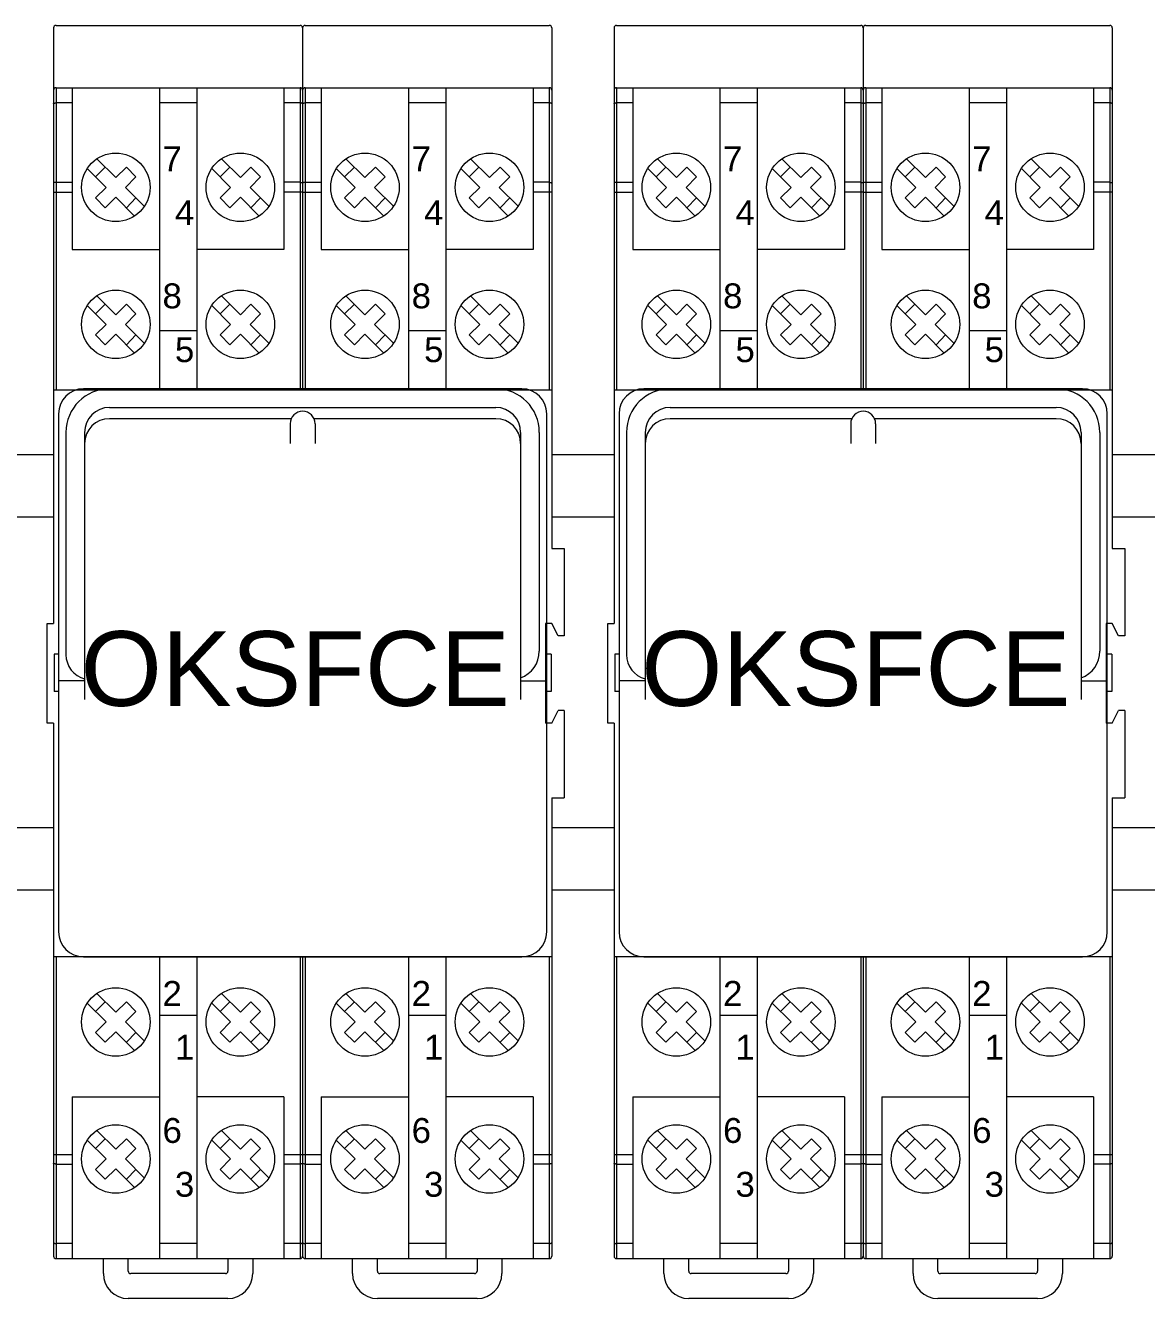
# Model space of a CAD drawing. Header units: millimetres. Extents: x 4137 to 6698, y 1400 to 3585.
# Drawn here: x 5971 to 6061, y 2258.6 to 2360.8 of the extents above; entities that cross this region are included whole.
import ezdxf

# ---------------------------------------------------------------- set-up
doc = ezdxf.new("R2010")
doc.units = ezdxf.units.MM
doc.layers.add('000-PI-Oprema', color=30, linetype='Continuous', lineweight=5)
doc.layers.add('002-PI-Kabelska kanalica', color=150, linetype='Continuous')
doc.styles.get("Standard").update_dxf_attribs({"font": 'arial.ttf'})

msp = doc.modelspace()

# ---------------------------------------------------------------- linework, layer by layer
at = {"layer": '000-PI-Oprema', "color": 0, "linetype": 'ByBlock', "lineweight": 0}
for p, q in [((5973.25, 2360.57), (5973.25, 2312.77)), ((5973.45, 2360.77), (5993.05, 2360.77)), ((5993.25, 2360.57), (5993.25, 2331.52)), ((5993.45, 2360.77), (6013.05, 2360.77)), ((6013.25, 2360.57), (6013.25, 2318.77)), ((6018.25, 2360.57), (6018.25, 2312.77)), ((6018.45, 2360.77), (6038.05, 2360.77)), ((6038.25, 2360.57), (6038.25, 2331.52)), ((6038.45, 2360.77), (6058.05, 2360.77)), ((6058.25, 2360.57), (6058.25, 2318.77)), ((5973.45, 2355.77), (5973.45, 2331.52)), ((5973.45, 2355.77), (5993.05, 2355.77)), ((5974.75, 2355.77), (5974.75, 2342.77)), ((5981.75, 2355.77), (5981.75, 2331.52)), ((5984.75, 2355.77), (5984.75, 2331.52)), ((5991.75, 2355.77), (5991.75, 2342.77)), ((5993.05, 2355.77), (5993.05, 2331.52)), ((5993.45, 2355.77), (5993.45, 2331.52)), ((5993.45, 2355.77), (6013.05, 2355.77)), ((5994.75, 2355.77), (5994.75, 2342.77)), ((6001.75, 2355.77), (6001.75, 2331.52)), ((6004.75, 2355.77), (6004.75, 2331.52)), ((6011.75, 2355.77), (6011.75, 2342.77)), ((6013.05, 2355.77), (6013.05, 2331.52)), ((6018.45, 2355.77), (6018.45, 2331.52)), ((6018.45, 2355.77), (6038.05, 2355.77)), ((6019.75, 2355.77), (6019.75, 2342.77)), ((6026.75, 2355.77), (6026.75, 2331.52)), ((6029.75, 2355.77), (6029.75, 2331.52)), ((6036.75, 2355.77), (6036.75, 2342.77)), ((6038.05, 2355.77), (6038.05, 2331.52)), ((6038.45, 2355.77), (6038.45, 2331.52)), ((6038.45, 2355.77), (6058.05, 2355.77)), ((6039.75, 2355.77), (6039.75, 2342.77)), ((6046.75, 2355.77), (6046.75, 2331.52)), ((6049.75, 2355.77), (6049.75, 2331.52)), ((6056.75, 2355.77), (6056.75, 2342.77)), ((6058.05, 2355.77), (6058.05, 2331.52)), ((5974.75, 2354.55), (5973.45, 2354.55)), ((5984.75, 2354.55), (5981.75, 2354.55)), ((5993.05, 2354.55), (5991.75, 2354.55)), ((5994.75, 2354.55), (5993.45, 2354.55)), ((6004.75, 2354.55), (6001.75, 2354.55)), ((6013.05, 2354.55), (6011.75, 2354.55)), ((6019.75, 2354.55), (6018.45, 2354.55)), ((6029.75, 2354.55), (6026.75, 2354.55)), ((6038.05, 2354.55), (6036.75, 2354.55)), ((6039.75, 2354.55), (6038.45, 2354.55)), ((6049.75, 2354.55), (6046.75, 2354.55)), ((6058.05, 2354.55), (6056.75, 2354.55)), ((5976.73, 2350.06), (5978.25, 2348.55)), ((5986.73, 2350.06), (5988.25, 2348.55)), ((5996.73, 2350.06), (5998.25, 2348.55)), ((6006.73, 2350.06), (6008.25, 2348.55)), ((6021.73, 2350.06), (6023.25, 2348.55)), ((6031.73, 2350.06), (6033.25, 2348.55)), ((6041.73, 2350.06), (6043.25, 2348.55)), ((6051.73, 2350.06), (6053.25, 2348.55)), ((5975.95, 2349.28), (5977.47, 2347.77)), ((5976.62, 2348.62), (5977.4, 2349.39)), ((5978.25, 2348.55), (5979.1, 2349.39)), ((5979.03, 2347.77), (5979.87, 2348.62)), ((5979.1, 2349.39), (5979.87, 2348.62)), ((5985.95, 2349.28), (5987.47, 2347.77)), ((5986.62, 2348.62), (5987.4, 2349.39)), ((5988.25, 2348.55), (5989.1, 2349.39)), ((5989.03, 2347.77), (5989.87, 2348.62)), ((5989.1, 2349.39), (5989.87, 2348.62)), ((5995.95, 2349.28), (5997.47, 2347.77)), ((5996.62, 2348.62), (5997.4, 2349.39)), ((5998.25, 2348.55), (5999.1, 2349.39)), ((5999.03, 2347.77), (5999.87, 2348.62)), ((5999.1, 2349.39), (5999.87, 2348.62)), ((6005.95, 2349.28), (6007.47, 2347.77)), ((6006.62, 2348.62), (6007.4, 2349.39)), ((6008.25, 2348.55), (6009.1, 2349.39)), ((6009.03, 2347.77), (6009.87, 2348.62)), ((6009.1, 2349.39), (6009.87, 2348.62)), ((6020.95, 2349.28), (6022.47, 2347.77)), ((6021.62, 2348.62), (6022.4, 2349.39)), ((6023.25, 2348.55), (6024.1, 2349.39)), ((6024.03, 2347.77), (6024.87, 2348.62)), ((6024.1, 2349.39), (6024.87, 2348.62)), ((6030.95, 2349.28), (6032.47, 2347.77)), ((6031.62, 2348.62), (6032.4, 2349.39)), ((6033.25, 2348.55), (6034.1, 2349.39)), ((6034.03, 2347.77), (6034.87, 2348.62)), ((6034.1, 2349.39), (6034.87, 2348.62)), ((6040.95, 2349.28), (6042.47, 2347.77)), ((6041.62, 2348.62), (6042.4, 2349.39)), ((6043.25, 2348.55), (6044.1, 2349.39)), ((6044.03, 2347.77), (6044.87, 2348.62)), ((6044.1, 2349.39), (6044.87, 2348.62)), ((6050.95, 2349.28), (6052.47, 2347.77)), ((6051.62, 2348.62), (6052.4, 2349.39)), ((6053.25, 2348.55), (6054.1, 2349.39)), ((6054.03, 2347.77), (6054.87, 2348.62)), ((6054.1, 2349.39), (6054.87, 2348.62)), ((5973.45, 2348.18), (5974.75, 2348.18)), ((5976.62, 2346.92), (5977.47, 2347.77)), ((5979.03, 2347.77), (5980.54, 2346.25)), ((5986.62, 2346.92), (5987.47, 2347.77)), ((5989.03, 2347.77), (5990.54, 2346.25)), ((5993.05, 2348.18), (5991.75, 2348.18)), ((5993.45, 2348.18), (5994.75, 2348.18)), ((5996.62, 2346.92), (5997.47, 2347.77)), ((5999.03, 2347.77), (6000.54, 2346.25)), ((6006.62, 2346.92), (6007.47, 2347.77)), ((6009.03, 2347.77), (6010.54, 2346.25)), ((6013.05, 2348.18), (6011.75, 2348.18)), ((6018.45, 2348.18), (6019.75, 2348.18)), ((6021.62, 2346.92), (6022.47, 2347.77)), ((6024.03, 2347.77), (6025.54, 2346.25)), ((6031.62, 2346.92), (6032.47, 2347.77)), ((6034.03, 2347.77), (6035.54, 2346.25)), ((6038.05, 2348.18), (6036.75, 2348.18)), ((6038.45, 2348.18), (6039.75, 2348.18)), ((6041.62, 2346.92), (6042.47, 2347.77)), ((6044.03, 2347.77), (6045.54, 2346.25)), ((6051.62, 2346.92), (6052.47, 2347.77)), ((6054.03, 2347.77), (6055.54, 2346.25)), ((6058.05, 2348.18), (6056.75, 2348.18)), ((5973.25, 2347.39), (5974.75, 2347.39)), ((5976.62, 2346.92), (5977.4, 2346.14)), ((5977.4, 2346.14), (5978.25, 2346.99)), ((5978.25, 2346.99), (5979.76, 2345.47)), ((5979.1, 2346.14), (5979.87, 2346.92)), ((5986.62, 2346.92), (5987.4, 2346.14)), ((5987.4, 2346.14), (5988.25, 2346.99)), ((5988.25, 2346.99), (5989.76, 2345.47)), ((5989.1, 2346.14), (5989.87, 2346.92)), ((5993.25, 2347.39), (5991.75, 2347.39)), ((5993.25, 2347.39), (5994.75, 2347.39)), ((5996.62, 2346.92), (5997.4, 2346.14)), ((5997.4, 2346.14), (5998.25, 2346.99)), ((5998.25, 2346.99), (5999.76, 2345.47)), ((5999.1, 2346.14), (5999.87, 2346.92)), ((6006.62, 2346.92), (6007.4, 2346.14)), ((6007.4, 2346.14), (6008.25, 2346.99)), ((6008.25, 2346.99), (6009.76, 2345.47)), ((6009.1, 2346.14), (6009.87, 2346.92)), ((6013.25, 2347.39), (6011.75, 2347.39)), ((6018.25, 2347.39), (6019.75, 2347.39)), ((6021.62, 2346.92), (6022.4, 2346.14)), ((6022.4, 2346.14), (6023.25, 2346.99)), ((6023.25, 2346.99), (6024.76, 2345.47)), ((6024.1, 2346.14), (6024.87, 2346.92)), ((6031.62, 2346.92), (6032.4, 2346.14)), ((6032.4, 2346.14), (6033.25, 2346.99)), ((6033.25, 2346.99), (6034.76, 2345.47)), ((6034.1, 2346.14), (6034.87, 2346.92)), ((6038.25, 2347.39), (6036.75, 2347.39)), ((6038.25, 2347.39), (6039.75, 2347.39)), ((6041.62, 2346.92), (6042.4, 2346.14)), ((6042.4, 2346.14), (6043.25, 2346.99)), ((6043.25, 2346.99), (6044.76, 2345.47)), ((6044.1, 2346.14), (6044.87, 2346.92)), ((6051.62, 2346.92), (6052.4, 2346.14)), ((6052.4, 2346.14), (6053.25, 2346.99)), ((6053.25, 2346.99), (6054.76, 2345.47)), ((6054.1, 2346.14), (6054.87, 2346.92)), ((6058.25, 2347.39), (6056.75, 2347.39)), ((5974.75, 2342.77), (5981.75, 2342.77)), ((5991.75, 2342.77), (5984.75, 2342.77)), ((5994.75, 2342.77), (6001.75, 2342.77)), ((6011.75, 2342.77), (6004.75, 2342.77)), ((6019.75, 2342.77), (6026.75, 2342.77)), ((6036.75, 2342.77), (6029.75, 2342.77)), ((6039.75, 2342.77), (6046.75, 2342.77)), ((6056.75, 2342.77), (6049.75, 2342.77)), ((5976.62, 2337.62), (5977.4, 2338.39)), ((5976.73, 2339.06), (5978.25, 2337.55)), ((5978.25, 2337.55), (5979.1, 2338.39)), ((5979.1, 2338.39), (5979.87, 2337.62)), ((5986.62, 2337.62), (5987.4, 2338.39)), ((5986.73, 2339.06), (5988.25, 2337.55)), ((5988.25, 2337.55), (5989.1, 2338.39)), ((5989.1, 2338.39), (5989.87, 2337.62)), ((5996.62, 2337.62), (5997.4, 2338.39)), ((5996.73, 2339.06), (5998.25, 2337.55)), ((5998.25, 2337.55), (5999.1, 2338.39)), ((5999.1, 2338.39), (5999.87, 2337.62)), ((6006.62, 2337.62), (6007.4, 2338.39)), ((6006.73, 2339.06), (6008.25, 2337.55)), ((6008.25, 2337.55), (6009.1, 2338.39)), ((6009.1, 2338.39), (6009.87, 2337.62)), ((6021.62, 2337.62), (6022.4, 2338.39)), ((6021.73, 2339.06), (6023.25, 2337.55)), ((6023.25, 2337.55), (6024.1, 2338.39)), ((6024.1, 2338.39), (6024.87, 2337.62)), ((6031.62, 2337.62), (6032.4, 2338.39)), ((6031.73, 2339.06), (6033.25, 2337.55)), ((6033.25, 2337.55), (6034.1, 2338.39)), ((6034.1, 2338.39), (6034.87, 2337.62)), ((6041.62, 2337.62), (6042.4, 2338.39)), ((6041.73, 2339.06), (6043.25, 2337.55)), ((6043.25, 2337.55), (6044.1, 2338.39)), ((6044.1, 2338.39), (6044.87, 2337.62)), ((6051.62, 2337.62), (6052.4, 2338.39)), ((6051.73, 2339.06), (6053.25, 2337.55)), ((6053.25, 2337.55), (6054.1, 2338.39)), ((6054.1, 2338.39), (6054.87, 2337.62)), ((5975.95, 2338.28), (5977.47, 2336.77)), ((5979.03, 2336.77), (5979.87, 2337.62)), ((5985.95, 2338.28), (5987.47, 2336.77)), ((5989.03, 2336.77), (5989.87, 2337.62)), ((5995.95, 2338.28), (5997.47, 2336.77)), ((5999.03, 2336.77), (5999.87, 2337.62)), ((6005.95, 2338.28), (6007.47, 2336.77)), ((6009.03, 2336.77), (6009.87, 2337.62)), ((6020.95, 2338.28), (6022.47, 2336.77)), ((6024.03, 2336.77), (6024.87, 2337.62)), ((6030.95, 2338.28), (6032.47, 2336.77)), ((6034.03, 2336.77), (6034.87, 2337.62)), ((6040.95, 2338.28), (6042.47, 2336.77)), ((6044.03, 2336.77), (6044.87, 2337.62)), ((6050.95, 2338.28), (6052.47, 2336.77)), ((6054.03, 2336.77), (6054.87, 2337.62)), ((5976.62, 2335.92), (5977.47, 2336.77)), ((5979.03, 2336.77), (5980.54, 2335.25)), ((5986.62, 2335.92), (5987.47, 2336.77)), ((5989.03, 2336.77), (5990.54, 2335.25)), ((5996.62, 2335.92), (5997.47, 2336.77)), ((5999.03, 2336.77), (6000.54, 2335.25)), ((6006.62, 2335.92), (6007.47, 2336.77)), ((6009.03, 2336.77), (6010.54, 2335.25)), ((6021.62, 2335.92), (6022.47, 2336.77)), ((6024.03, 2336.77), (6025.54, 2335.25)), ((6031.62, 2335.92), (6032.47, 2336.77)), ((6034.03, 2336.77), (6035.54, 2335.25)), ((6041.62, 2335.92), (6042.47, 2336.77)), ((6044.03, 2336.77), (6045.54, 2335.25)), ((6051.62, 2335.92), (6052.47, 2336.77)), ((6054.03, 2336.77), (6055.54, 2335.25)), ((5976.62, 2335.92), (5977.4, 2335.14)), ((5977.4, 2335.14), (5978.25, 2335.99)), ((5978.25, 2335.99), (5979.76, 2334.47)), ((5979.1, 2335.14), (5979.87, 2335.92)), ((5984.75, 2336.25), (5981.75, 2336.25)), ((5986.62, 2335.92), (5987.4, 2335.14)), ((5987.4, 2335.14), (5988.25, 2335.99)), ((5988.25, 2335.99), (5989.76, 2334.47)), ((5989.1, 2335.14), (5989.87, 2335.92)), ((5996.62, 2335.92), (5997.4, 2335.14)), ((5997.4, 2335.14), (5998.25, 2335.99)), ((5998.25, 2335.99), (5999.76, 2334.47)), ((5999.1, 2335.14), (5999.87, 2335.92)), ((6004.75, 2336.25), (6001.75, 2336.25)), ((6006.62, 2335.92), (6007.4, 2335.14)), ((6007.4, 2335.14), (6008.25, 2335.99)), ((6008.25, 2335.99), (6009.76, 2334.47)), ((6009.1, 2335.14), (6009.87, 2335.92)), ((6021.62, 2335.92), (6022.4, 2335.14)), ((6022.4, 2335.14), (6023.25, 2335.99)), ((6023.25, 2335.99), (6024.76, 2334.47)), ((6024.1, 2335.14), (6024.87, 2335.92)), ((6029.75, 2336.25), (6026.75, 2336.25)), ((6031.62, 2335.92), (6032.4, 2335.14)), ((6032.4, 2335.14), (6033.25, 2335.99)), ((6033.25, 2335.99), (6034.76, 2334.47)), ((6034.1, 2335.14), (6034.87, 2335.92)), ((6041.62, 2335.92), (6042.4, 2335.14)), ((6042.4, 2335.14), (6043.25, 2335.99)), ((6043.25, 2335.99), (6044.76, 2334.47)), ((6044.1, 2335.14), (6044.87, 2335.92)), ((6049.75, 2336.25), (6046.75, 2336.25)), ((6051.62, 2335.92), (6052.4, 2335.14)), ((6052.4, 2335.14), (6053.25, 2335.99)), ((6053.25, 2335.99), (6054.76, 2334.47)), ((6054.1, 2335.14), (6054.87, 2335.92)), ((5973.25, 2331.52), (5993.25, 2331.52)), ((6010.85, 2331.6), (5975.65, 2331.6)), ((5977.75, 2331.6), (6008.75, 2331.6)), ((5993.25, 2331.52), (6013.25, 2331.52)), ((6018.25, 2331.52), (6038.25, 2331.52)), ((6055.85, 2331.6), (6020.65, 2331.6)), ((6022.75, 2331.6), (6053.75, 2331.6)), ((6038.25, 2331.52), (6058.25, 2331.52)), ((5973.65, 2329.6), (5973.65, 2288)), ((5977.75, 2330.1), (6008.75, 2330.1)), ((5992.33, 2329.2), (5977.75, 2329.2)), ((6008.75, 2329.2), (5994.16, 2329.2)), ((6012.85, 2288), (6012.85, 2329.6)), ((6018.65, 2329.6), (6018.65, 2288)), ((6022.75, 2330.1), (6053.75, 2330.1)), ((6037.33, 2329.2), (6022.75, 2329.2)), ((6053.75, 2329.2), (6039.16, 2329.2)), ((6057.85, 2288), (6057.85, 2329.6)), ((5992.25, 2328.8), (5992.25, 2327.2)), ((5994.25, 2328.8), (5994.25, 2327.2)), ((6037.25, 2328.8), (6037.25, 2327.2)), ((6039.25, 2328.8), (6039.25, 2327.2)), ((5974.25, 2328.1), (5974.25, 2310.25)), ((5975.75, 2328.1), (5975.75, 2310.25)), ((5975.75, 2327.2), (5975.75, 2306.65)), ((6010.75, 2328.1), (6010.75, 2310.55)), ((6010.75, 2327.2), (6010.75, 2306.65)), ((6012.25, 2328.1), (6012.25, 2310.55)), ((6019.25, 2328.1), (6019.25, 2310.25)), ((6020.75, 2328.1), (6020.75, 2310.25)), ((6020.75, 2327.2), (6020.75, 2306.65)), ((6055.75, 2328.1), (6055.75, 2310.55)), ((6055.75, 2327.2), (6055.75, 2306.65)), ((6057.25, 2328.1), (6057.25, 2310.55)), ((6013.25, 2318.77), (6014.25, 2318.77)), ((6014.25, 2318.77), (6014.25, 2311.77)), ((6058.25, 2318.77), (6059.25, 2318.77)), ((6059.25, 2318.77), (6059.25, 2311.77)), ((5972.75, 2304.77), (5972.75, 2312.77)), ((5972.75, 2312.77), (5973.25, 2312.77)), ((6012.75, 2312.77), (6012.75, 2304.77)), ((6013.25, 2312.77), (6012.75, 2312.77)), ((6013.75, 2311.77), (6013.25, 2312.77)), ((6014.25, 2311.77), (6013.75, 2311.77)), ((6017.75, 2304.77), (6017.75, 2312.77)), ((6017.75, 2312.77), (6018.25, 2312.77)), ((6057.75, 2312.77), (6057.75, 2304.77)), ((6058.25, 2312.77), (6057.75, 2312.77)), ((6058.75, 2311.77), (6058.25, 2312.77)), ((6059.25, 2311.77), (6058.75, 2311.77)), ((5973.3, 2310.3), (5973.3, 2307.3)), ((5973.65, 2310.3), (5973.3, 2310.3)), ((6013.2, 2310.3), (6012.85, 2310.3)), ((6013.2, 2310.3), (6013.2, 2307.3)), ((6018.3, 2310.3), (6018.3, 2307.3)), ((6018.65, 2310.3), (6018.3, 2310.3)), ((6058.2, 2310.3), (6057.85, 2310.3)), ((6058.2, 2310.3), (6058.2, 2307.3)), ((5975.75, 2308.15), (5973.65, 2308.15)), ((6010.75, 2308.15), (6012.85, 2308.15)), ((6020.75, 2308.15), (6018.65, 2308.15)), ((6055.75, 2308.15), (6057.85, 2308.15)), ((5973.65, 2307.3), (5973.3, 2307.3)), ((6013.2, 2307.3), (6012.85, 2307.3)), ((6018.65, 2307.3), (6018.3, 2307.3)), ((6058.2, 2307.3), (6057.85, 2307.3)), ((6013.25, 2304.77), (6013.75, 2305.77)), ((6014.25, 2305.77), (6013.75, 2305.77)), ((6014.25, 2305.77), (6014.25, 2298.77)), ((6058.25, 2304.77), (6058.75, 2305.77)), ((6059.25, 2305.77), (6058.75, 2305.77)), ((6059.25, 2305.77), (6059.25, 2298.77)), ((5973.25, 2304.77), (5972.75, 2304.77)), ((5973.25, 2304.77), (5973.25, 2261.97)), ((6013.25, 2304.77), (6012.75, 2304.77)), ((6018.25, 2304.77), (6017.75, 2304.77)), ((6018.25, 2304.77), (6018.25, 2261.97)), ((6058.25, 2304.77), (6057.75, 2304.77)), ((6013.25, 2298.77), (6013.25, 2261.97)), ((6013.25, 2298.77), (6014.25, 2298.77)), ((6058.25, 2298.77), (6058.25, 2261.97)), ((6058.25, 2298.77), (6059.25, 2298.77)), ((5973.25, 2286.02), (5993.25, 2286.02)), ((5973.45, 2286.02), (5973.45, 2261.77)), ((5975.65, 2286), (6010.85, 2286)), ((5981.75, 2286.02), (5981.75, 2261.77)), ((5984.75, 2286.02), (5984.75, 2261.77)), ((5993.05, 2286.02), (5993.05, 2261.77)), ((5993.25, 2286.02), (6013.25, 2286.02)), ((5993.25, 2286.02), (5993.25, 2261.97)), ((5993.45, 2286.02), (5993.45, 2261.77)), ((6001.75, 2286.02), (6001.75, 2261.77)), ((6004.75, 2286.02), (6004.75, 2261.77)), ((6013.05, 2286.02), (6013.05, 2261.77)), ((6018.25, 2286.02), (6038.25, 2286.02)), ((6018.45, 2286.02), (6018.45, 2261.77)), ((6020.65, 2286), (6055.85, 2286)), ((6026.75, 2286.02), (6026.75, 2261.77)), ((6029.75, 2286.02), (6029.75, 2261.77)), ((6038.05, 2286.02), (6038.05, 2261.77)), ((6038.25, 2286.02), (6058.25, 2286.02)), ((6038.25, 2286.02), (6038.25, 2261.97)), ((6038.45, 2286.02), (6038.45, 2261.77)), ((6046.75, 2286.02), (6046.75, 2261.77)), ((6049.75, 2286.02), (6049.75, 2261.77)), ((6058.05, 2286.02), (6058.05, 2261.77)), ((5975.95, 2282.28), (5977.47, 2280.77)), ((5976.62, 2281.62), (5977.4, 2282.39)), ((5976.73, 2283.06), (5978.25, 2281.55)), ((5978.25, 2281.55), (5979.1, 2282.39)), ((5979.1, 2282.39), (5979.87, 2281.62)), ((5985.95, 2282.28), (5987.47, 2280.77)), ((5986.62, 2281.62), (5987.4, 2282.39)), ((5986.73, 2283.06), (5988.25, 2281.55)), ((5988.25, 2281.55), (5989.1, 2282.39)), ((5989.1, 2282.39), (5989.87, 2281.62)), ((5995.95, 2282.28), (5997.47, 2280.77)), ((5996.62, 2281.62), (5997.4, 2282.39)), ((5996.73, 2283.06), (5998.25, 2281.55)), ((5998.25, 2281.55), (5999.1, 2282.39)), ((5999.1, 2282.39), (5999.87, 2281.62)), ((6005.95, 2282.28), (6007.47, 2280.77)), ((6006.62, 2281.62), (6007.4, 2282.39)), ((6006.73, 2283.06), (6008.25, 2281.55)), ((6008.25, 2281.55), (6009.1, 2282.39)), ((6009.1, 2282.39), (6009.87, 2281.62)), ((6020.95, 2282.28), (6022.47, 2280.77)), ((6021.62, 2281.62), (6022.4, 2282.39)), ((6021.73, 2283.06), (6023.25, 2281.55)), ((6023.25, 2281.55), (6024.1, 2282.39)), ((6024.1, 2282.39), (6024.87, 2281.62)), ((6030.95, 2282.28), (6032.47, 2280.77)), ((6031.62, 2281.62), (6032.4, 2282.39)), ((6031.73, 2283.06), (6033.25, 2281.55)), ((6033.25, 2281.55), (6034.1, 2282.39)), ((6034.1, 2282.39), (6034.87, 2281.62)), ((6040.95, 2282.28), (6042.47, 2280.77)), ((6041.62, 2281.62), (6042.4, 2282.39)), ((6041.73, 2283.06), (6043.25, 2281.55)), ((6043.25, 2281.55), (6044.1, 2282.39)), ((6044.1, 2282.39), (6044.87, 2281.62)), ((6050.95, 2282.28), (6052.47, 2280.77)), ((6051.62, 2281.62), (6052.4, 2282.39)), ((6051.73, 2283.06), (6053.25, 2281.55)), ((6053.25, 2281.55), (6054.1, 2282.39)), ((6054.1, 2282.39), (6054.87, 2281.62)), ((5979.03, 2280.77), (5979.87, 2281.62)), ((5984.75, 2281.28), (5981.75, 2281.28)), ((5989.03, 2280.77), (5989.87, 2281.62)), ((5999.03, 2280.77), (5999.87, 2281.62)), ((6004.75, 2281.28), (6001.75, 2281.28)), ((6009.03, 2280.77), (6009.87, 2281.62)), ((6024.03, 2280.77), (6024.87, 2281.62)), ((6029.75, 2281.28), (6026.75, 2281.28)), ((6034.03, 2280.77), (6034.87, 2281.62)), ((6044.03, 2280.77), (6044.87, 2281.62)), ((6049.75, 2281.28), (6046.75, 2281.28)), ((6054.03, 2280.77), (6054.87, 2281.62)), ((5976.62, 2279.92), (5977.47, 2280.77)), ((5979.03, 2280.77), (5980.54, 2279.25)), ((5986.62, 2279.92), (5987.47, 2280.77)), ((5989.03, 2280.77), (5990.54, 2279.25)), ((5996.62, 2279.92), (5997.47, 2280.77)), ((5999.03, 2280.77), (6000.54, 2279.25)), ((6006.62, 2279.92), (6007.47, 2280.77)), ((6009.03, 2280.77), (6010.54, 2279.25)), ((6021.62, 2279.92), (6022.47, 2280.77)), ((6024.03, 2280.77), (6025.54, 2279.25)), ((6031.62, 2279.92), (6032.47, 2280.77)), ((6034.03, 2280.77), (6035.54, 2279.25)), ((6041.62, 2279.92), (6042.47, 2280.77)), ((6044.03, 2280.77), (6045.54, 2279.25)), ((6051.62, 2279.92), (6052.47, 2280.77)), ((6054.03, 2280.77), (6055.54, 2279.25)), ((5976.62, 2279.92), (5977.4, 2279.14)), ((5977.4, 2279.14), (5978.25, 2279.99)), ((5978.25, 2279.99), (5979.76, 2278.47)), ((5979.1, 2279.14), (5979.87, 2279.92)), ((5986.62, 2279.92), (5987.4, 2279.14)), ((5987.4, 2279.14), (5988.25, 2279.99)), ((5988.25, 2279.99), (5989.76, 2278.47)), ((5989.1, 2279.14), (5989.87, 2279.92)), ((5996.62, 2279.92), (5997.4, 2279.14)), ((5997.4, 2279.14), (5998.25, 2279.99)), ((5998.25, 2279.99), (5999.76, 2278.47)), ((5999.1, 2279.14), (5999.87, 2279.92)), ((6006.62, 2279.92), (6007.4, 2279.14)), ((6007.4, 2279.14), (6008.25, 2279.99)), ((6008.25, 2279.99), (6009.76, 2278.47)), ((6009.1, 2279.14), (6009.87, 2279.92)), ((6021.62, 2279.92), (6022.4, 2279.14)), ((6022.4, 2279.14), (6023.25, 2279.99)), ((6023.25, 2279.99), (6024.76, 2278.47)), ((6024.1, 2279.14), (6024.87, 2279.92)), ((6031.62, 2279.92), (6032.4, 2279.14)), ((6032.4, 2279.14), (6033.25, 2279.99)), ((6033.25, 2279.99), (6034.76, 2278.47)), ((6034.1, 2279.14), (6034.87, 2279.92)), ((6041.62, 2279.92), (6042.4, 2279.14)), ((6042.4, 2279.14), (6043.25, 2279.99)), ((6043.25, 2279.99), (6044.76, 2278.47)), ((6044.1, 2279.14), (6044.87, 2279.92)), ((6051.62, 2279.92), (6052.4, 2279.14)), ((6052.4, 2279.14), (6053.25, 2279.99)), ((6053.25, 2279.99), (6054.76, 2278.47)), ((6054.1, 2279.14), (6054.87, 2279.92)), ((5974.75, 2274.77), (5974.75, 2261.77)), ((5974.75, 2274.77), (5981.75, 2274.77)), ((5991.75, 2274.77), (5984.75, 2274.77)), ((5991.75, 2274.77), (5991.75, 2261.77)), ((5994.75, 2274.77), (5994.75, 2261.77)), ((5994.75, 2274.77), (6001.75, 2274.77)), ((6011.75, 2274.77), (6004.75, 2274.77)), ((6011.75, 2274.77), (6011.75, 2261.77)), ((6019.75, 2274.77), (6019.75, 2261.77)), ((6019.75, 2274.77), (6026.75, 2274.77)), ((6036.75, 2274.77), (6029.75, 2274.77)), ((6036.75, 2274.77), (6036.75, 2261.77)), ((6039.75, 2274.77), (6039.75, 2261.77)), ((6039.75, 2274.77), (6046.75, 2274.77)), ((6056.75, 2274.77), (6049.75, 2274.77)), ((6056.75, 2274.77), (6056.75, 2261.77)), ((5976.73, 2272.06), (5978.25, 2270.55)), ((5986.73, 2272.06), (5988.25, 2270.55)), ((5996.73, 2272.06), (5998.25, 2270.55)), ((6006.73, 2272.06), (6008.25, 2270.55)), ((6021.73, 2272.06), (6023.25, 2270.55)), ((6031.73, 2272.06), (6033.25, 2270.55)), ((6041.73, 2272.06), (6043.25, 2270.55)), ((6051.73, 2272.06), (6053.25, 2270.55)), ((5975.95, 2271.28), (5977.47, 2269.77)), ((5976.62, 2270.62), (5977.4, 2271.39)), ((5978.25, 2270.55), (5979.1, 2271.39)), ((5979.1, 2271.39), (5979.87, 2270.62)), ((5985.95, 2271.28), (5987.47, 2269.77)), ((5986.62, 2270.62), (5987.4, 2271.39)), ((5988.25, 2270.55), (5989.1, 2271.39)), ((5989.1, 2271.39), (5989.87, 2270.62)), ((5995.95, 2271.28), (5997.47, 2269.77)), ((5996.62, 2270.62), (5997.4, 2271.39)), ((5998.25, 2270.55), (5999.1, 2271.39)), ((5999.1, 2271.39), (5999.87, 2270.62)), ((6005.95, 2271.28), (6007.47, 2269.77)), ((6006.62, 2270.62), (6007.4, 2271.39)), ((6008.25, 2270.55), (6009.1, 2271.39)), ((6009.1, 2271.39), (6009.87, 2270.62)), ((6020.95, 2271.28), (6022.47, 2269.77)), ((6021.62, 2270.62), (6022.4, 2271.39)), ((6023.25, 2270.55), (6024.1, 2271.39)), ((6024.1, 2271.39), (6024.87, 2270.62)), ((6030.95, 2271.28), (6032.47, 2269.77)), ((6031.62, 2270.62), (6032.4, 2271.39)), ((6033.25, 2270.55), (6034.1, 2271.39)), ((6034.1, 2271.39), (6034.87, 2270.62)), ((6040.95, 2271.28), (6042.47, 2269.77)), ((6041.62, 2270.62), (6042.4, 2271.39)), ((6043.25, 2270.55), (6044.1, 2271.39)), ((6044.1, 2271.39), (6044.87, 2270.62)), ((6050.95, 2271.28), (6052.47, 2269.77)), ((6051.62, 2270.62), (6052.4, 2271.39)), ((6053.25, 2270.55), (6054.1, 2271.39)), ((6054.1, 2271.39), (6054.87, 2270.62)), ((5973.25, 2270.14), (5974.75, 2270.14)), ((5979.03, 2269.77), (5979.87, 2270.62)), ((5989.03, 2269.77), (5989.87, 2270.62)), ((5991.75, 2270.14), (5993.25, 2270.14)), ((5993.25, 2270.14), (5994.75, 2270.14)), ((5999.03, 2269.77), (5999.87, 2270.62)), ((6009.03, 2269.77), (6009.87, 2270.62)), ((6011.75, 2270.14), (6013.25, 2270.14)), ((6018.25, 2270.14), (6019.75, 2270.14)), ((6024.03, 2269.77), (6024.87, 2270.62)), ((6034.03, 2269.77), (6034.87, 2270.62)), ((6036.75, 2270.14), (6038.25, 2270.14)), ((6038.25, 2270.14), (6039.75, 2270.14)), ((6044.03, 2269.77), (6044.87, 2270.62)), ((6054.03, 2269.77), (6054.87, 2270.62)), ((6056.75, 2270.14), (6058.25, 2270.14)), ((5973.45, 2269.36), (5974.75, 2269.36)), ((5976.62, 2268.92), (5977.47, 2269.77)), ((5976.62, 2268.92), (5977.4, 2268.14)), ((5977.4, 2268.14), (5978.25, 2268.99)), ((5978.25, 2268.99), (5979.76, 2267.47)), ((5979.03, 2269.77), (5980.54, 2268.25)), ((5979.1, 2268.14), (5979.87, 2268.92)), ((5986.62, 2268.92), (5987.47, 2269.77)), ((5986.62, 2268.92), (5987.4, 2268.14)), ((5987.4, 2268.14), (5988.25, 2268.99)), ((5988.25, 2268.99), (5989.76, 2267.47)), ((5989.03, 2269.77), (5990.54, 2268.25)), ((5989.1, 2268.14), (5989.87, 2268.92)), ((5993.05, 2269.36), (5991.75, 2269.36)), ((5993.45, 2269.36), (5994.75, 2269.36)), ((5996.62, 2268.92), (5997.47, 2269.77)), ((5996.62, 2268.92), (5997.4, 2268.14)), ((5997.4, 2268.14), (5998.25, 2268.99)), ((5998.25, 2268.99), (5999.76, 2267.47)), ((5999.03, 2269.77), (6000.54, 2268.25)), ((5999.1, 2268.14), (5999.87, 2268.92)), ((6006.62, 2268.92), (6007.47, 2269.77)), ((6006.62, 2268.92), (6007.4, 2268.14)), ((6007.4, 2268.14), (6008.25, 2268.99)), ((6008.25, 2268.99), (6009.76, 2267.47)), ((6009.03, 2269.77), (6010.54, 2268.25)), ((6009.1, 2268.14), (6009.87, 2268.92)), ((6013.05, 2269.36), (6011.75, 2269.36)), ((6018.45, 2269.36), (6019.75, 2269.36)), ((6021.62, 2268.92), (6022.47, 2269.77)), ((6021.62, 2268.92), (6022.4, 2268.14)), ((6022.4, 2268.14), (6023.25, 2268.99)), ((6023.25, 2268.99), (6024.76, 2267.47)), ((6024.03, 2269.77), (6025.54, 2268.25)), ((6024.1, 2268.14), (6024.87, 2268.92)), ((6031.62, 2268.92), (6032.47, 2269.77)), ((6031.62, 2268.92), (6032.4, 2268.14)), ((6032.4, 2268.14), (6033.25, 2268.99)), ((6033.25, 2268.99), (6034.76, 2267.47)), ((6034.03, 2269.77), (6035.54, 2268.25)), ((6034.1, 2268.14), (6034.87, 2268.92)), ((6038.05, 2269.36), (6036.75, 2269.36)), ((6038.45, 2269.36), (6039.75, 2269.36)), ((6041.62, 2268.92), (6042.47, 2269.77)), ((6041.62, 2268.92), (6042.4, 2268.14)), ((6042.4, 2268.14), (6043.25, 2268.99)), ((6043.25, 2268.99), (6044.76, 2267.47)), ((6044.03, 2269.77), (6045.54, 2268.25)), ((6044.1, 2268.14), (6044.87, 2268.92)), ((6051.62, 2268.92), (6052.47, 2269.77)), ((6051.62, 2268.92), (6052.4, 2268.14)), ((6052.4, 2268.14), (6053.25, 2268.99)), ((6053.25, 2268.99), (6054.76, 2267.47)), ((6054.03, 2269.77), (6055.54, 2268.25)), ((6054.1, 2268.14), (6054.87, 2268.92)), ((6058.05, 2269.36), (6056.75, 2269.36)), ((5974.75, 2262.98), (5973.45, 2262.98)), ((5984.75, 2262.98), (5981.75, 2262.98)), ((5993.05, 2262.98), (5991.75, 2262.98)), ((5994.75, 2262.98), (5993.45, 2262.98)), ((6004.75, 2262.98), (6001.75, 2262.98)), ((6013.05, 2262.98), (6011.75, 2262.98)), ((6019.75, 2262.98), (6018.45, 2262.98)), ((6029.75, 2262.98), (6026.75, 2262.98)), ((6038.05, 2262.98), (6036.75, 2262.98)), ((6039.75, 2262.98), (6038.45, 2262.98)), ((6049.75, 2262.98), (6046.75, 2262.98)), ((6058.05, 2262.98), (6056.75, 2262.98)), ((5973.45, 2261.77), (5993.05, 2261.77)), ((5977.25, 2260.57), (5977.25, 2261.77)), ((5979.25, 2260.77), (5979.25, 2261.77)), ((5979.25, 2260.77), (5979.25, 2261.77)), ((5987.25, 2261.77), (5987.25, 2260.77)), ((5987.25, 2261.77), (5987.25, 2260.77)), ((5989.25, 2261.77), (5989.25, 2260.57)), ((5993.45, 2261.77), (6013.05, 2261.77)), ((5997.25, 2260.57), (5997.25, 2261.77)), ((5999.25, 2260.77), (5999.25, 2261.77)), ((6007.25, 2261.77), (6007.25, 2260.77)), ((6009.25, 2261.77), (6009.25, 2260.57)), ((6018.45, 2261.77), (6038.05, 2261.77)), ((6022.25, 2260.57), (6022.25, 2261.77)), ((6024.25, 2260.77), (6024.25, 2261.77)), ((6024.25, 2260.77), (6024.25, 2261.77)), ((6032.25, 2261.77), (6032.25, 2260.77)), ((6032.25, 2261.77), (6032.25, 2260.77)), ((6034.25, 2261.77), (6034.25, 2260.57)), ((6038.45, 2261.77), (6058.05, 2261.77)), ((6042.25, 2260.57), (6042.25, 2261.77)), ((6044.25, 2260.77), (6044.25, 2261.77)), ((6052.25, 2261.77), (6052.25, 2260.77)), ((6054.25, 2261.77), (6054.25, 2260.57)), ((5987.05, 2260.57), (5979.45, 2260.57)), ((5987.05, 2260.57), (5979.45, 2260.57)), ((6007.05, 2260.57), (5999.45, 2260.57)), ((6032.05, 2260.57), (6024.45, 2260.57)), ((6032.05, 2260.57), (6024.45, 2260.57)), ((6052.05, 2260.57), (6044.45, 2260.57)), ((5987.25, 2258.57), (5979.25, 2258.57)), ((6007.25, 2258.57), (5999.25, 2258.57)), ((6032.25, 2258.57), (6024.25, 2258.57)), ((6052.25, 2258.57), (6044.25, 2258.57))]:
    msp.add_line(p, q, dxfattribs=at)
for points in [[(5973.25, 2354.47), (5973.25, 2354.48), (5973.25, 2354.49), (5973.26, 2354.5), (5973.27, 2354.51), (5973.29, 2354.52), (5973.31, 2354.53), (5973.33, 2354.54), (5973.35, 2354.54), (5973.37, 2354.55), (5973.4, 2354.55), (5973.42, 2354.55), (5973.45, 2354.55)], [(5993.25, 2354.47), (5993.25, 2354.48), (5993.24, 2354.49), (5993.23, 2354.5), (5993.22, 2354.51), (5993.21, 2354.52), (5993.19, 2354.53), (5993.17, 2354.54), (5993.15, 2354.54), (5993.12, 2354.55), (5993.1, 2354.55), (5993.07, 2354.55), (5993.05, 2354.55)], [(5993.25, 2354.47), (5993.25, 2354.48), (5993.25, 2354.49), (5993.26, 2354.5), (5993.27, 2354.51), (5993.29, 2354.52), (5993.31, 2354.53), (5993.33, 2354.54), (5993.35, 2354.54), (5993.37, 2354.55), (5993.4, 2354.55), (5993.42, 2354.55), (5993.45, 2354.55)], [(6013.25, 2354.47), (6013.25, 2354.48), (6013.24, 2354.49), (6013.23, 2354.5), (6013.22, 2354.51), (6013.21, 2354.52), (6013.19, 2354.53), (6013.17, 2354.54), (6013.15, 2354.54), (6013.12, 2354.55), (6013.1, 2354.55), (6013.07, 2354.55), (6013.05, 2354.55)], [(6018.25, 2354.47), (6018.25, 2354.48), (6018.25, 2354.49), (6018.26, 2354.5), (6018.27, 2354.51), (6018.29, 2354.52), (6018.31, 2354.53), (6018.33, 2354.54), (6018.35, 2354.54), (6018.37, 2354.55), (6018.4, 2354.55), (6018.42, 2354.55), (6018.45, 2354.55)], [(6038.25, 2354.47), (6038.25, 2354.48), (6038.24, 2354.49), (6038.23, 2354.5), (6038.22, 2354.51), (6038.21, 2354.52), (6038.19, 2354.53), (6038.17, 2354.54), (6038.15, 2354.54), (6038.12, 2354.55), (6038.1, 2354.55), (6038.07, 2354.55), (6038.05, 2354.55)], [(6038.25, 2354.47), (6038.25, 2354.48), (6038.25, 2354.49), (6038.26, 2354.5), (6038.27, 2354.51), (6038.29, 2354.52), (6038.31, 2354.53), (6038.33, 2354.54), (6038.35, 2354.54), (6038.37, 2354.55), (6038.4, 2354.55), (6038.42, 2354.55), (6038.45, 2354.55)], [(6058.25, 2354.47), (6058.25, 2354.48), (6058.24, 2354.49), (6058.23, 2354.5), (6058.22, 2354.51), (6058.21, 2354.52), (6058.19, 2354.53), (6058.17, 2354.54), (6058.15, 2354.54), (6058.12, 2354.55), (6058.1, 2354.55), (6058.07, 2354.55), (6058.05, 2354.55)], [(5973.45, 2348.18), (5973.42, 2348.17), (5973.4, 2348.17), (5973.37, 2348.17), (5973.35, 2348.17), (5973.33, 2348.16), (5973.31, 2348.15), (5973.29, 2348.14), (5973.27, 2348.14), (5973.26, 2348.13), (5973.25, 2348.12), (5973.25, 2348.11), (5973.25, 2348.1)], [(5993.05, 2348.18), (5993.07, 2348.17), (5993.1, 2348.17), (5993.12, 2348.17), (5993.15, 2348.17), (5993.17, 2348.16), (5993.19, 2348.15), (5993.21, 2348.14), (5993.22, 2348.14), (5993.23, 2348.13), (5993.24, 2348.12), (5993.25, 2348.11), (5993.25, 2348.1)], [(5993.45, 2348.18), (5993.42, 2348.17), (5993.4, 2348.17), (5993.37, 2348.17), (5993.35, 2348.17), (5993.33, 2348.16), (5993.31, 2348.15), (5993.29, 2348.14), (5993.27, 2348.14), (5993.26, 2348.13), (5993.25, 2348.12), (5993.25, 2348.11), (5993.25, 2348.1)], [(6013.05, 2348.18), (6013.07, 2348.17), (6013.1, 2348.17), (6013.12, 2348.17), (6013.15, 2348.17), (6013.17, 2348.16), (6013.19, 2348.15), (6013.21, 2348.14), (6013.22, 2348.14), (6013.23, 2348.13), (6013.24, 2348.12), (6013.25, 2348.11), (6013.25, 2348.1)], [(6018.45, 2348.18), (6018.42, 2348.17), (6018.4, 2348.17), (6018.37, 2348.17), (6018.35, 2348.17), (6018.33, 2348.16), (6018.31, 2348.15), (6018.29, 2348.14), (6018.27, 2348.14), (6018.26, 2348.13), (6018.25, 2348.12), (6018.25, 2348.11), (6018.25, 2348.1)], [(6038.05, 2348.18), (6038.07, 2348.17), (6038.1, 2348.17), (6038.12, 2348.17), (6038.15, 2348.17), (6038.17, 2348.16), (6038.19, 2348.15), (6038.21, 2348.14), (6038.22, 2348.14), (6038.23, 2348.13), (6038.24, 2348.12), (6038.25, 2348.11), (6038.25, 2348.1)], [(6038.45, 2348.18), (6038.42, 2348.17), (6038.4, 2348.17), (6038.37, 2348.17), (6038.35, 2348.17), (6038.33, 2348.16), (6038.31, 2348.15), (6038.29, 2348.14), (6038.27, 2348.14), (6038.26, 2348.13), (6038.25, 2348.12), (6038.25, 2348.11), (6038.25, 2348.1)], [(6058.05, 2348.18), (6058.07, 2348.17), (6058.1, 2348.17), (6058.12, 2348.17), (6058.15, 2348.17), (6058.17, 2348.16), (6058.19, 2348.15), (6058.21, 2348.14), (6058.22, 2348.14), (6058.23, 2348.13), (6058.24, 2348.12), (6058.25, 2348.11), (6058.25, 2348.1)], [(5973.45, 2269.36), (5973.42, 2269.36), (5973.4, 2269.36), (5973.37, 2269.37), (5973.35, 2269.37), (5973.33, 2269.38), (5973.31, 2269.38), (5973.29, 2269.39), (5973.27, 2269.4), (5973.26, 2269.41), (5973.25, 2269.42), (5973.25, 2269.43), (5973.25, 2269.44)], [(5993.25, 2269.44), (5993.25, 2269.43), (5993.24, 2269.42), (5993.23, 2269.41), (5993.22, 2269.4), (5993.21, 2269.39), (5993.19, 2269.38), (5993.17, 2269.38), (5993.15, 2269.37), (5993.12, 2269.37), (5993.1, 2269.36), (5993.07, 2269.36), (5993.05, 2269.36)], [(5993.45, 2269.36), (5993.42, 2269.36), (5993.4, 2269.36), (5993.37, 2269.37), (5993.35, 2269.37), (5993.33, 2269.38), (5993.31, 2269.38), (5993.29, 2269.39), (5993.27, 2269.4), (5993.26, 2269.41), (5993.25, 2269.42), (5993.25, 2269.43), (5993.25, 2269.44)], [(6013.25, 2269.44), (6013.25, 2269.43), (6013.24, 2269.42), (6013.23, 2269.41), (6013.22, 2269.4), (6013.21, 2269.39), (6013.19, 2269.38), (6013.17, 2269.38), (6013.15, 2269.37), (6013.12, 2269.37), (6013.1, 2269.36), (6013.07, 2269.36), (6013.05, 2269.36)], [(6018.45, 2269.36), (6018.42, 2269.36), (6018.4, 2269.36), (6018.37, 2269.37), (6018.35, 2269.37), (6018.33, 2269.38), (6018.31, 2269.38), (6018.29, 2269.39), (6018.27, 2269.4), (6018.26, 2269.41), (6018.25, 2269.42), (6018.25, 2269.43), (6018.25, 2269.44)], [(6038.25, 2269.44), (6038.25, 2269.43), (6038.24, 2269.42), (6038.23, 2269.41), (6038.22, 2269.4), (6038.21, 2269.39), (6038.19, 2269.38), (6038.17, 2269.38), (6038.15, 2269.37), (6038.12, 2269.37), (6038.1, 2269.36), (6038.07, 2269.36), (6038.05, 2269.36)], [(6038.45, 2269.36), (6038.42, 2269.36), (6038.4, 2269.36), (6038.37, 2269.37), (6038.35, 2269.37), (6038.33, 2269.38), (6038.31, 2269.38), (6038.29, 2269.39), (6038.27, 2269.4), (6038.26, 2269.41), (6038.25, 2269.42), (6038.25, 2269.43), (6038.25, 2269.44)], [(6058.25, 2269.44), (6058.25, 2269.43), (6058.24, 2269.42), (6058.23, 2269.41), (6058.22, 2269.4), (6058.21, 2269.39), (6058.19, 2269.38), (6058.17, 2269.38), (6058.15, 2269.37), (6058.12, 2269.37), (6058.1, 2269.36), (6058.07, 2269.36), (6058.05, 2269.36)], [(5973.25, 2263.06), (5973.25, 2263.05), (5973.25, 2263.04), (5973.26, 2263.03), (5973.27, 2263.02), (5973.29, 2263.01), (5973.31, 2263.01), (5973.33, 2263), (5973.35, 2262.99), (5973.37, 2262.99), (5973.4, 2262.99), (5973.42, 2262.98), (5973.45, 2262.98)], [(5993.05, 2262.98), (5993.07, 2262.98), (5993.1, 2262.99), (5993.12, 2262.99), (5993.15, 2262.99), (5993.17, 2263), (5993.19, 2263.01), (5993.21, 2263.01), (5993.22, 2263.02), (5993.23, 2263.03), (5993.24, 2263.04), (5993.25, 2263.05), (5993.25, 2263.06)], [(5993.25, 2263.06), (5993.25, 2263.05), (5993.25, 2263.04), (5993.26, 2263.03), (5993.27, 2263.02), (5993.29, 2263.01), (5993.31, 2263.01), (5993.33, 2263), (5993.35, 2262.99), (5993.37, 2262.99), (5993.4, 2262.99), (5993.42, 2262.98), (5993.45, 2262.98)], [(6013.05, 2262.98), (6013.07, 2262.98), (6013.1, 2262.99), (6013.12, 2262.99), (6013.15, 2262.99), (6013.17, 2263), (6013.19, 2263.01), (6013.21, 2263.01), (6013.22, 2263.02), (6013.23, 2263.03), (6013.24, 2263.04), (6013.25, 2263.05), (6013.25, 2263.06)], [(6018.25, 2263.06), (6018.25, 2263.05), (6018.25, 2263.04), (6018.26, 2263.03), (6018.27, 2263.02), (6018.29, 2263.01), (6018.31, 2263.01), (6018.33, 2263), (6018.35, 2262.99), (6018.37, 2262.99), (6018.4, 2262.99), (6018.42, 2262.98), (6018.45, 2262.98)], [(6038.05, 2262.98), (6038.07, 2262.98), (6038.1, 2262.99), (6038.12, 2262.99), (6038.15, 2262.99), (6038.17, 2263), (6038.19, 2263.01), (6038.21, 2263.01), (6038.22, 2263.02), (6038.23, 2263.03), (6038.24, 2263.04), (6038.25, 2263.05), (6038.25, 2263.06)], [(6038.25, 2263.06), (6038.25, 2263.05), (6038.25, 2263.04), (6038.26, 2263.03), (6038.27, 2263.02), (6038.29, 2263.01), (6038.31, 2263.01), (6038.33, 2263), (6038.35, 2262.99), (6038.37, 2262.99), (6038.4, 2262.99), (6038.42, 2262.98), (6038.45, 2262.98)], [(6058.05, 2262.98), (6058.07, 2262.98), (6058.1, 2262.99), (6058.12, 2262.99), (6058.15, 2262.99), (6058.17, 2263), (6058.19, 2263.01), (6058.21, 2263.01), (6058.22, 2263.02), (6058.23, 2263.03), (6058.24, 2263.04), (6058.25, 2263.05), (6058.25, 2263.06)]]:
    msp.add_lwpolyline(points, dxfattribs=at)
for centre in [(5978.25, 2347.77), (5988.25, 2347.77), (5998.25, 2347.77), (6008.25, 2347.77), (6023.25, 2347.77), (6033.25, 2347.77), (6043.25, 2347.77), (6053.25, 2347.77), (5978.25, 2336.77), (5988.25, 2336.77), (5998.25, 2336.77), (6008.25, 2336.77), (6023.25, 2336.77), (6033.25, 2336.77), (6043.25, 2336.77), (6053.25, 2336.77), (5978.25, 2280.77), (5988.25, 2280.77), (5998.25, 2280.77), (6008.25, 2280.77), (6023.25, 2280.77), (6033.25, 2280.77), (6043.25, 2280.77), (6053.25, 2280.77), (5978.25, 2269.77), (5988.25, 2269.77), (5998.25, 2269.77), (6008.25, 2269.77), (6023.25, 2269.77), (6033.25, 2269.77), (6043.25, 2269.77), (6053.25, 2269.77)]:
    msp.add_circle(centre, 2.75, dxfattribs=at)
for centre, radius, start, end in [((5973.45, 2360.57), 0.2, 90, 180), ((5993.05, 2360.57), 0.2, 0, 90), ((5993.45, 2360.57), 0.2, 90, 180), ((6013.05, 2360.57), 0.2, 0, 90), ((6018.45, 2360.57), 0.2, 90, 180), ((6038.05, 2360.57), 0.2, 0, 90), ((6038.45, 2360.57), 0.2, 90, 180), ((6058.05, 2360.57), 0.2, 0, 90), ((5973.45, 2355.57), 0.2, 90, 180), ((5993.05, 2355.57), 0.2, 0, 90), ((5993.45, 2355.57), 0.2, 90, 180), ((6013.05, 2355.57), 0.2, 0, 90), ((6018.45, 2355.57), 0.2, 90, 180), ((6038.05, 2355.57), 0.2, 0, 90), ((6038.45, 2355.57), 0.2, 90, 180), ((6058.05, 2355.57), 0.2, 0, 90), ((5975.65, 2329.6), 2, 90, 180), ((5977.75, 2328.1), 3.5, 90, 180), ((6008.75, 2328.1), 3.5, 0, 90), ((6010.85, 2329.6), 2, 0, 90), ((6020.65, 2329.6), 2, 90, 180), ((6022.75, 2328.1), 3.5, 90, 180), ((6053.75, 2328.1), 3.5, 0, 90), ((6055.85, 2329.6), 2, 0, 90), ((5977.75, 2328.1), 2, 90, 180), ((5977.75, 2327.2), 2, 90, 180), ((5993.25, 2328.8), 1, 0, 180), ((6008.75, 2328.1), 2, 0, 90), ((6008.75, 2327.2), 2, 0, 90), ((6022.75, 2328.1), 2, 90, 180), ((6022.75, 2327.2), 2, 90, 180), ((6038.25, 2328.8), 1, 0, 180), ((6053.75, 2328.1), 2, 0, 90), ((6053.75, 2327.2), 2, 0, 90), ((5976.25, 2310.25), 2, 180, 255.5225), ((6009.95, 2310.55), 2.3, 290.3544, 0), ((6021.25, 2310.25), 2, 180, 255.5225), ((6054.95, 2310.55), 2.3, 290.3544, 0), ((5975.65, 2288), 2, 180, 270), ((6010.85, 2288), 2, 270, 0), ((6020.65, 2288), 2, 180, 270), ((6055.85, 2288), 2, 270, 0), ((5973.45, 2261.97), 0.2, 180, 270), ((5993.05, 2261.97), 0.2, 270, 0), ((5993.45, 2261.97), 0.2, 180, 270), ((6013.05, 2261.97), 0.2, 270, 0), ((6018.45, 2261.97), 0.2, 180, 270), ((6038.05, 2261.97), 0.2, 270, 0), ((6038.45, 2261.97), 0.2, 180, 270), ((6058.05, 2261.97), 0.2, 270, 0), ((5979.45, 2260.77), 0.2, 180, 270), ((5979.45, 2260.77), 0.2, 180, 270), ((5987.05, 2260.77), 0.2, 270, 0), ((5987.05, 2260.77), 0.2, 270, 0), ((5999.45, 2260.77), 0.2, 180, 270), ((6007.05, 2260.77), 0.2, 270, 0), ((6024.45, 2260.77), 0.2, 180, 270), ((6024.45, 2260.77), 0.2, 180, 270), ((6032.05, 2260.77), 0.2, 270, 0), ((6032.05, 2260.77), 0.2, 270, 0), ((6044.45, 2260.77), 0.2, 180, 270), ((6052.05, 2260.77), 0.2, 270, 0), ((5979.25, 2260.57), 2, 180, 270), ((5987.25, 2260.57), 2, 270, 0), ((5999.25, 2260.57), 2, 180, 270), ((6007.25, 2260.57), 2, 270, 0), ((6024.25, 2260.57), 2, 180, 270), ((6032.25, 2260.57), 2, 270, 0), ((6044.25, 2260.57), 2, 180, 270), ((6052.25, 2260.57), 2, 270, 0)]:
    msp.add_arc(centre, radius, start, end, dxfattribs=at)
at = {"layer": '002-PI-Kabelska kanalica', "color": 0, "linetype": 'ByBlock', "lineweight": 0, "ltscale": 0.25}
for p, q in [((5968.25, 2326.32), (5973.25, 2326.32)), ((6013.25, 2326.32), (6018.25, 2326.32)), ((6058.25, 2326.32), (6063.25, 2326.32)), ((5968.25, 2321.32), (5973.25, 2321.32)), ((6013.25, 2321.32), (6018.25, 2321.32)), ((6058.25, 2321.32), (6063.25, 2321.32)), ((5968.25, 2296.37), (5973.25, 2296.37)), ((6013.25, 2296.37), (6018.25, 2296.37)), ((6058.25, 2296.37), (6063.25, 2296.37)), ((5968.25, 2291.37), (5973.25, 2291.37)), ((6013.25, 2291.37), (6018.25, 2291.37)), ((6058.25, 2291.37), (6063.25, 2291.37))]:
    msp.add_line(p, q, dxfattribs=at)

# ---------------------------------------------------------------- texts
at = {"layer": '000-PI-Oprema', "color": 0, "linetype": 'ByBlock', "lineweight": 0, "char_height": 1.9995, "width": 2.5471}
for s, insert, attachment_point in [('{\\fArial|b0|i0|c0|p34;7}', (5982, 2351.06), 1), ('{\\fArial|b0|i0|c0|p34;7}', (6002, 2351.06), 1), ('{\\fArial|b0|i0|c0|p34;7}', (6027, 2351.06), 1), ('{\\fArial|b0|i0|c0|p34;7}', (6047, 2351.06), 1), ('{\\fArial|b0|i0|c0|p34;4}', (5984.55, 2346.74), 3), ('{\\fArial|b0|i0|c0|p34;4}', (6004.55, 2346.74), 3), ('{\\fArial|b0|i0|c0|p34;4}', (6029.55, 2346.74), 3), ('{\\fArial|b0|i0|c0|p34;4}', (6049.55, 2346.74), 3), ('{\\fArial|b0|i0|c0|p34;8}', (5982, 2340.06), 1), ('{\\fArial|b0|i0|c0|p34;8}', (6002, 2340.06), 1), ('{\\fArial|b0|i0|c0|p34;8}', (6027, 2340.06), 1), ('{\\fArial|b0|i0|c0|p34;8}', (6047, 2340.06), 1), ('{\\fArial|b0|i0|c0|p34;5}', (5984.55, 2335.74), 3), ('{\\fArial|b0|i0|c0|p34;5}', (6004.55, 2335.74), 3), ('{\\fArial|b0|i0|c0|p34;5}', (6029.55, 2335.74), 3), ('{\\fArial|b0|i0|c0|p34;5}', (6049.55, 2335.74), 3), ('{\\fArial|b0|i0|c0|p34;2}', (5982, 2284.06), 1), ('{\\fArial|b0|i0|c0|p34;2}', (6002, 2284.06), 1), ('{\\fArial|b0|i0|c0|p34;2}', (6027, 2284.06), 1), ('{\\fArial|b0|i0|c0|p34;2}', (6047, 2284.06), 1), ('{\\fArial|b0|i0|c0|p34;1}', (5984.55, 2279.74), 3), ('{\\fArial|b0|i0|c0|p34;1}', (6004.55, 2279.74), 3), ('{\\fArial|b0|i0|c0|p34;1}', (6029.55, 2279.74), 3), ('{\\fArial|b0|i0|c0|p34;1}', (6049.55, 2279.74), 3), ('{\\fArial|b0|i0|c0|p34;6}', (5982, 2273.06), 1), ('{\\fArial|b0|i0|c0|p34;6}', (6002, 2273.06), 1), ('{\\fArial|b0|i0|c0|p34;6}', (6027, 2273.06), 1), ('{\\fArial|b0|i0|c0|p34;6}', (6047, 2273.06), 1), ('{\\fArial|b0|i0|c0|p34;3}', (5984.55, 2268.74), 3), ('{\\fArial|b0|i0|c0|p34;3}', (6004.55, 2268.74), 3), ('{\\fArial|b0|i0|c0|p34;3}', (6029.55, 2268.74), 3), ('{\\fArial|b0|i0|c0|p34;3}', (6049.55, 2268.74), 3)]:
    msp.add_mtext(s, dxfattribs=dict(at, insert=insert, attachment_point=attachment_point))
at = {"layer": '000-PI-Oprema', "color": 0, "linetype": 'ByBlock', "lineweight": 0, "char_height": 6, "attachment_point": 5}
for insert in [(5992.66, 2309.1), (6037.66, 2309.1)]:
    msp.add_mtext_dynamic_manual_height_columns('{\\fArial|b0|i0|c238|p34;OK}S{\\fArial|b0|i0|c238|p34;FC}E', width=44.995, gutter_width=1, heights=[10], dxfattribs=dict(at, insert=insert))

doc.saveas('drawing.dxf')
